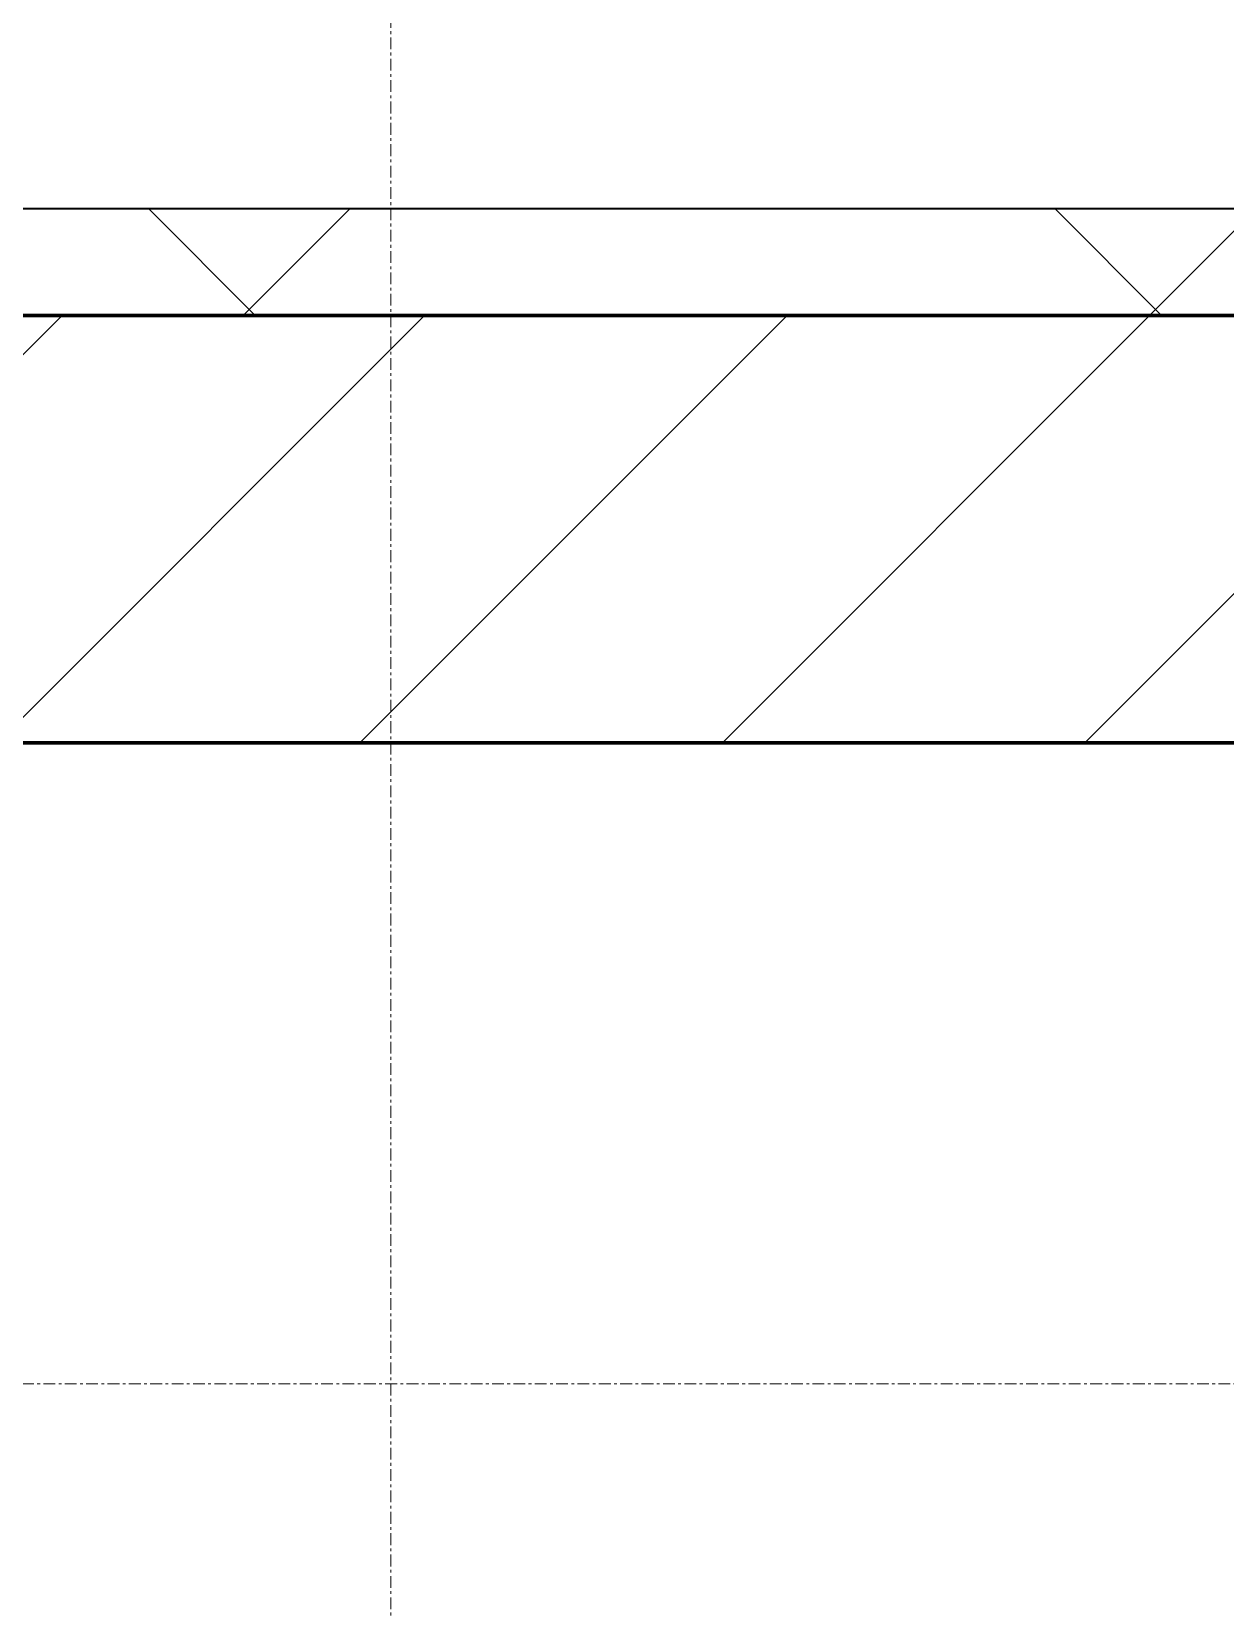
# Model space of a CAD drawing. Header units: millimetres. Extents: x -794334 to -714814, y -17806 to 22403.
# Drawn here: x -779051 to -778492, y -4426 to -3688 of the extents above; entities that cross this region are included whole.
import ezdxf
from ezdxf.xclip import XClip

# ---------------------------------------------------------------- set-up
doc = ezdxf.new("R2010")
doc.units = ezdxf.units.MM
doc.header["$XCLIPFRAME"] = 0
doc.linetypes.add('DPA_Grid _ Level 100', pattern=[10, 5.5, -1.6, 1.3, -1.6])
for name, color, linetype, lineweight in [('A-GLAZ-CURT', 2, 'Continuous', 9), ('A-WALL', 5, 'Continuous', 35), ('A-WALL-FNSH', 2, 'Continuous', 35), ('A-WALL-PATT', 1, 'Continuous', 35), ('S-GRID', 251, 'Continuous', 9), ('WALL-E', 2, 'Continuous', 35)]:
    doc.layers.add(name, color=color, linetype=linetype, lineweight=lineweight)
doc.layers.add('A11_ALU.SOLID SHEET', color=2, linetype='Continuous')

# ---------------------------------------------------------------- blocks, each defined once
blk = doc.blocks.new('*U804')
at = {"layer": 'S-GRID', "linetype": 'DPA_Grid _ Level 100'}
for p, q in [((0, -21385.46), (0, 16671.4)), ((57942.91, -7900), (-14128.88, -7900))]:
    blk.add_line(p, q, dxfattribs=at)
blk = doc.blocks.new('PPLS-PP19_Custom Tile Pattern - Custom Tile Pattern-V57-4252-01 ENLARGED CONCOURSE LEVEL - REFLECTED CEILING PLAN - SHEET 3')
at = {"layer": 'A-GLAZ-CURT'}
for p, q in [((-300, 0), (300, 0)), ((300, 0), (-300, 0)), ((-132.57, 0), (-126.08, 0)), ((195.99, 0), (206.79, 0)), ((206.79, 0), (195.99, 0)), ((207.24, 0), (213.31, 0)), ((213.31, 0), (207.24, 0)), ((230.06, 0), (300, 0)), ((-300, -50), (300, -50)), ((300, -50), (-300, -50))]:
    blk.add_line(p, q, dxfattribs=at)
at = {"layer": 'A-GLAZ-CURT', "flags": 128}
for points in [[(-125.17, 0), (-128.55, 0), (-134.16, 0), (-140.03, 0), (-145.5, 0), (-150.63, 0), (-155.53, 0), (-160.27, 0), (-164.95, 0), (-169.65, 0), (-174.47, 0)], [(-200.48, 0), (-194.02, 0), (-187.54, 0), (-181.38, 0), (-175.58, 0), (-170.25, 0), (-165.64, 0), (-162.01, 0), (-159.53, 0), (-157.46, 0), (-154.52, 0), (-149.42, 0), (-141.84, 0), (-132.81, 0)]]:
    blk.add_lwpolyline(points, dxfattribs=at)
at = {"layer": 'A-GLAZ-CURT'}
for points, knots in [([(-132.6, 0), (-133.35, 0), (-156.92, 0), (-202.69, 0), (-262.56, 0), (-294.48, 0), (-300, 0)], [-17201.989985, -17201.989985, -17201.989985, -17201.989985, -17136.203329, -15131.813646, -13729.592194, -13439.944408, -13439.944408, -13439.944408, -13439.944408]), ([(-137.88, 0), (-140.56, 0), (-147.66, 0), (-147.69, 0), (-158.72, 0), (-174.02, 0), (-185.59, 0), (-209.77, 0), (-232.01, 0), (-255.22, 0), (-262.59, 0), (-264.9, 0), (-265.4, 0)], [-3187.727384, -3187.727384, -3187.727384, -3187.727384, -2919.378265, -2477.344047, -2237.412286, -2029.680487, -1755.085331, -1400.429864, -858.079193, -543.655514, -208.940337, 0, 0, 0, 0]), ([(-223.63, 0), (-219.39, 0), (-206.17, 0), (-188.58, 0), (-169.02, 0), (-152.12, 0), (-136.84, 0), (-127.33, 0), (-124.19, 0), (-123.43, 0), (-123.28, 0)], [-5463.295695, -5463.295695, -5463.295695, -5463.295695, -5161.076232, -4739.070012, -4465.409639, -4149.119819, -3839.893365, -3647.167523, -3488.92562, -3439.852845, -3439.852845, -3439.852845, -3439.852845]), ([(-133.82, 0), (-135.51, 0), (-137.8, 0), (-149.31, 0), (-162.01, 0), (-177.91, 0), (-192.04, 0), (-199.47, 0), (-200.48, 0)], [-2731.647847, -2731.647847, -2731.647847, -2731.647847, -2418.507304, -2308.929706, -2113.765672, -1763.376603, -1422.553702, -1369.06542, -1369.06542, -1369.06542, -1369.06542]), ([(-200.47, 0), (-191.97, 0), (-161.45, 0), (-129.95, 0), (-110.8, 0), (-99.5, 0), (-91.46, 0)], [-3311.320272, -3311.320272, -3311.320272, -3311.320272, -2700.551212, -1002.059161, -460.363443, 0, 0, 0, 0]), ([(-200.04, 0), (-195.33, 0), (-184.82, 0), (-171.77, 0), (-158.7, 0), (-157.22, 0)], [-4608.762483, -4608.762483, -4608.762483, -4608.762483, -4349.945572, -4000.813434, -3840.635403, -3840.635403, -3840.635403, -3840.635403]), ([(-152.35, 0), (-151.03, 0), (-147.71, 0), (-143.57, 0), (-138.62, 0)], [-3494.978217, -3494.978217, -3494.978217, -3494.978217, -3371.022232, -3227.460399, -3227.460399, -3227.460399, -3227.460399]), ([(-118.78, 0), (-121.86, 0), (-126.28, 0), (-136.96, 0), (-147.46, 0), (-150.03, 0), (-150.57, 0)], [-5938.474035, -5938.474035, -5938.474035, -5938.474035, -5700.061948, -5508.838257, -5298.784692, -5196.16478, -5196.16478, -5196.16478, -5196.16478]), ([(-150.34, 0), (-150.07, 0), (-147.75, 0), (-143.62, 0), (-135.62, 0), (-132.67, 0)], [-4948.728362, -4948.728362, -4948.728362, -4948.728362, -4883.323924, -4440.880425, -4232.298737, -4232.298737, -4232.298737, -4232.298737]), ([(-65.85, 0), (-70.46, 0), (-83.95, 0), (-110.94, 0), (-130.52, 0), (-147.74, 0), (-149.07, 0)], [-7788.403577, -7788.403577, -7788.403577, -7788.403577, -7508.296369, -7004.680444, -6449.282163, -6277.220794, -6277.220794, -6277.220794, -6277.220794]), ([(-148.23, 0), (-146.94, 0), (-140.15, 0), (-137.34, 0), (-134.64, 0), (-132.84, 0)], [-6162.058746, -6162.058746, -6162.058746, -6162.058746, -6017.569127, -5560.701257, -5380.289633, -5380.289633, -5380.289633, -5380.289633]), ([(-132.6, 0), (-134.4, 0), (-140.66, 0), (-146.11, 0), (-146.95, 0)], [-840.486663, -840.486663, -840.486663, -840.486663, -741.901385, -489.130243, -489.130243, -489.130243, -489.130243]), ([(-146.69, 0), (-146.59, 0), (-145.49, 0), (-135.69, 0), (-128.29, 0), (-125.15, 0)], [-420.34245, -420.34245, -420.34245, -420.34245, -406.956646, -290.263673, 0, 0, 0, 0]), ([(-132.77, 0), (-133.29, 0), (-133.73, 0), (-134.09, 0), (-134.15, 0)], [-8359.457622, -8359.457622, -8359.457622, -8359.457622, -8266.114998, -8246.473386, -8246.473386, -8246.473386, -8246.473386]), ([(-120.13, 0), (-120.14, 0), (-120.24, 0), (-121.3, 0), (-129.25, 0), (-133.82, 0)], [-2933.992132, -2933.992132, -2933.992132, -2933.992132, -2920.575025, -2840.280255, -2731.647847, -2731.647847, -2731.647847, -2731.647847]), ([(-132.65, 0), (-131.9, 0), (-128.78, 0), (-117.33, 0), (-92.04, 0), (-76, 0), (-67.42, 0), (-64.68, 0)], [-7490.36615, -7490.36615, -7490.36615, -7490.36615, -7293.749979, -6839.55839, -6236.997189, -5713.340575, -5326.665743, -5326.665743, -5326.665743, -5326.665743]), ([(-86.16, 0), (-91.37, 0), (-104.13, 0), (-120.7, 0), (-130.68, 0), (-132.59, 0)], [-1681.3698, -1681.3698, -1681.3698, -1681.3698, -1374.161226, -945.742622, -840.6849, -840.6849, -840.6849, -840.6849]), ([(-72.93, 0), (-75.51, 0), (-90.89, 0), (-112.66, 0), (-132.08, 0)], [-19442.345229, -19442.345229, -19442.345229, -19442.345229, -18935.241197, -17217.297136, -17217.297136, -17217.297136, -17217.297136]), ([(-131.56, 0), (-129.34, 0), (-122.76, 0), (-107.3, 0), (-90.42, 0), (-75.26, 0), (-68.73, 0), (-65.89, 0), (-64.77, 0)], [-4206.419108, -4206.419108, -4206.419108, -4206.419108, -4054.690705, -3793.097032, -3402.597032, -3144.956779, -3050.982048, -2989.871568, -2989.871568, -2989.871568, -2989.871568]), ([(-113.43, 0), (-113.44, 0), (-113.96, 0), (-119.73, 0), (-125.43, 0), (-127.03, 0), (-127.41, 0)], [-328.499627, -328.499627, -328.499627, -328.499627, -282.672656, -98.539552, -24.539552, 0, 0, 0, 0]), ([(-126.5, 0), (-122.44, 0), (-108.71, 0), (-86.68, 0), (-63.44, 0), (-54.4, 0), (-48.53, 0), (-30.79, 0), (-18.03, 0), (8.61, 0), (15.02, 0), (22.91, 0), (31, 0), (39.04, 0), (51.19, 0), (58.74, 0), (61.34, 0), (61.45, 0)], [-5231.017328, -5231.017328, -5231.017328, -5231.017328, -4994.692869, -4542.524482, -4008.285538, -3689.699207, -3546.54457, -3315.260113, -2864.387349, -2439.246196, -2084.094819, -1956.422387, -1818.904206, -1645.594513, -1443.202566, -1228.752106, -1120.932285, -1120.932285, -1120.932285, -1120.932285]), ([(-125.15, 0), (-124.93, 0), (-121.96, 0), (-113.01, 0), (-98.9, 0), (-85.29, 0), (-71.67, 0), (-65.93, 0), (-65.07, 0)], [-3362.7396, -3362.7396, -3362.7396, -3362.7396, -3342.215224, -3074.362186, -2902.289527, -2605.247022, -2322.099534, -2241.8264, -2241.8264, -2241.8264, -2241.8264]), ([(-122.08, 0), (-122.01, 0), (-121.69, 0), (-121.2, 0), (-120.88, 0)], [-3136.336417, -3136.336417, -3136.336417, -3136.336417, -3110.304437, -3035.164275, -3035.164275, -3035.164275, -3035.164275]), ([(-64.88, 0), (-69.13, 0), (-82.59, 0), (-99.51, 0), (-114.02, 0), (-117.28, 0), (-118.78, 0)], [-989.745672, -989.745672, -989.745672, -989.745672, -740.068933, -229.489605, -116.330425, 0, 0, 0, 0]), ([(-117.74, 0), (-117.19, 0), (-114.78, 0), (-113.43, 0), (-113.43, 0)], [-821.249067, -821.249067, -821.249067, -821.249067, -394.672656, -330.879064, -330.879064, -330.879064, -330.879064]), ([(-36.62, 0), (-36.62, 0), (-40.35, 0), (-44.32, 0), (-58.97, 0), (-85.2, 0), (-107.61, 0), (-116.56, 0), (-117.56, 0)], [-4069.478503, -4069.478503, -4069.478503, -4069.478503, -3858.647035, -3538.256648, -2842.901703, -2193.204658, -1433.981041, -985.49888, -985.49888, -985.49888, -985.49888]), ([(-115.82, 0), (-114.96, 0), (-110.41, 0), (-96.78, 0), (-71.33, 0), (-42.53, 0), (-13.37, 0), (-0.52, 0), (3.24, 0)], [-5724.064692, -5724.064692, -5724.064692, -5724.064692, -5430.283136, -5103.229623, -4799.173296, -4065.652676, -3589.737505, -3315.017919, -3315.017919, -3315.017919, -3315.017919]), ([(-64.92, 0), (-67.43, 0), (-78.02, 0), (-94, 0), (-112.01, 0), (-114.94, 0), (-115.63, 0)], [-1339.674715, -1339.674715, -1339.674715, -1339.674715, -1208.454564, -789.402658, -501.969187, -243.577221, -243.577221, -243.577221, -243.577221]), ([(-91.46, 0), (-90.09, 0), (-84.7, 0), (-77.43, 0), (-72.73, 0), (-72.64, 0), (-72.64, 0)], [-19832.387487, -19832.387487, -19832.387487, -19832.387487, -19753.885894, -19541.04734, -19478.625389, -19471.062469, -19471.062469, -19471.062469, -19471.062469]), ([(-65.4, 0), (-66.52, 0), (-73.66, 0), (-80.63, 0), (-86.16, 0)], [-2101.71225, -2101.71225, -2101.71225, -2101.71225, -2007.031671, -1681.3698, -1681.3698, -1681.3698, -1681.3698]), ([(-65.46, 0), (-66.01, 0), (-72.7, 0), (-77.83, 0), (-82.66, 0), (-83.28, 0), (-83.28, 0)], [-2037.343317, -2037.343317, -2037.343317, -2037.343317, -2006.592567, -1646.621388, -1424.436217, -1393.971743, -1393.971743, -1393.971743, -1393.971743]), ([(-83.28, 0), (-83.28, 0), (-82.91, 0), (-76.14, 0), (-62.97, 0), (-48.14, 0), (-36.49, 0), (-33.57, 0), (-29.94, 0), (-28.57, 0)], [-1393.4169, -1393.4169, -1393.4169, -1393.4169, -1353.722004, -1274.333717, -1073.56893, -651.549973, -296.515819, -83.513472, 0, 0, 0, 0]), ([(-65.12, 0), (-65.64, 0), (-66.22, 0), (-66.37, 0), (-66.38, 0)], [-2621.83653, -2621.83653, -2621.83653, -2621.83653, -2542.574734, -2498.224237, -2498.224237, -2498.224237, -2498.224237]), ([(-29.03, 0), (-33.97, 0), (-43.74, 0), (-55.55, 0), (-62.75, 0), (-64.77, 0)], [-2680.714891, -2680.714891, -2680.714891, -2680.714891, -2413.671296, -2161.752162, -2050.277321, -2050.277321, -2050.277321, -2050.277321]), ([(-64.76, 0), (-62.4, 0), (-53.57, 0), (-34.42, 0), (-29.82, 0), (-29.19, 0)], [-2310.138431, -2310.138431, -2310.138431, -2310.138431, -1809.437387, -963.711516, -666.19313, -666.19313, -666.19313, -666.19313]), ([(9.32, 0), (9.08, 0), (7.65, 0), (2.57, 0), (-12.23, 0), (-25.64, 0), (-40, 0), (-53.86, 0), (-62.36, 0), (-64.73, 0)], [-2922.926651, -2922.926651, -2922.926651, -2922.926651, -2882.788014, -2720.818881, -2518.50168, -2125.455881, -1792.521578, -1466.981642, -1343.0871, -1343.0871, -1343.0871, -1343.0871]), ([(-36.33, 0), (-36.43, 0), (-37.27, 0), (-45.02, 0), (-46.13, 0), (-56.67, 0), (-63.59, 0), (-64.72, 0)], [-1855.773136, -1855.773136, -1855.773136, -1855.773136, -1810.870157, -1672.078046, -1405.135169, -1060.00838, -992.898109, -992.898109, -992.898109, -992.898109]), ([(-26.75, 0), (-27.82, 0), (-36.18, 0), (-49.19, 0), (-60.44, 0), (-64.71, 0)], [-8718.362214, -8718.362214, -8718.362214, -8718.362214, -8532.293389, -8073.216054, -7811.612456, -7811.612456, -7811.612456, -7811.612456]), ([(2.97, 0), (-1.79, 0), (-21, 0), (-45.2, 0), (-61.48, 0), (-64.15, 0)], [-3997.158779, -3997.158779, -3997.158779, -3997.158779, -3745.412743, -2981.410125, -2664.77252, -2664.77252, -2664.77252, -2664.77252]), ([(-64.15, 0), (-63.05, 0), (-61.35, 0), (-60.36, 0), (-59.97, 0)], [-5301.30432, -5301.30432, -5301.30432, -5301.30432, -5140.470607, -5006.787413, -5006.787413, -5006.787413, -5006.787413]), ([(-63.63, 0), (-61.49, 0), (-57.39, 0), (-54.49, 0), (-45.2, 0), (-40.79, 0), (-40.46, 0), (-40.44, 0)], [-2969.237017, -2969.237017, -2969.237017, -2969.237017, -2851.217951, -2734.127174, -2474.780881, -2410.990208, -2350.645972, -2350.645972, -2350.645972, -2350.645972]), ([(-58.83, 0), (-58.37, 0), (-57.29, 0), (-54.23, 0), (-46.33, 0), (-42.62, 0), (-41.76, 0)], [-4859.52896, -4859.52896, -4859.52896, -4859.52896, -4680.891996, -4469.85053, -4321.566175, -4270.495146, -4270.495146, -4270.495146, -4270.495146]), ([(-51.83, 0), (-51.83, 0), (-51.78, 0), (-47.4, 0), (-46.01, 0), (-40.22, 0), (-36.78, 0)], [-632.814994, -632.814994, -632.814994, -632.814994, -627.965721, -508.377888, -260.442412, 0, 0, 0, 0]), ([(70.96, 0), (70.71, 0), (65.32, 0), (53.52, 0), (37, 0), (24.07, 0), (12.82, 0), (-2.9, 0), (-20.62, 0), (-32.81, 0), (-44.85, 0), (-51.43, 0), (-51.79, 0)], [-2966.590051, -2966.590051, -2966.590051, -2966.590051, -2950.589685, -2634.532728, -2313.748533, -2106.613311, -1925.670641, -1617.263037, -1290.787923, -1039.307308, -819.71621, -644.910881, -644.910881, -644.910881, -644.910881]), ([(-41.76, 0), (-39.9, 0), (-37.72, 0), (-36.92, 0), (-36.77, 0)], [-4270.495146, -4270.495146, -4270.495146, -4270.495146, -4161.040818, -4106.245333, -4106.245333, -4106.245333, -4106.245333]), ([(-36.78, 0), (-32.43, 0), (-19.22, 0), (8.83, 0), (43.36, 0), (70.92, 0), (82.12, 0), (83.66, 0)], [-6191.144455, -6191.144455, -6191.144455, -6191.144455, -5862.463379, -5340.621928, -4573.028122, -4094.177415, -3869.465285, -3869.465285, -3869.465285, -3869.465285]), ([(-36.29, 0), (-36.29, 0), (-34.66, 0), (-28.88, 0), (-26.95, 0), (-26.54, 0)], [-9150.272121, -9150.272121, -9150.272121, -9150.272121, -9057.163041, -8919.836787, -8834.607043, -8834.607043, -8834.607043, -8834.607043]), ([(2.81, 0), (-4.74, 0), (-16.67, 0), (-34.76, 0), (-36.04, 0)], [-9880.810509, -9880.810509, -9880.810509, -9880.810509, -9424.652049, -9182.880979, -9182.880979, -9182.880979, -9182.880979]), ([(-33.34, 0), (-33.34, 0), (-32.93, 0), (-31.16, 0), (-30.52, 0)], [-2415.024266, -2415.024266, -2415.024266, -2415.024266, -2357.633367, -2323.618664, -2323.618664, -2323.618664, -2323.618664]), ([(3.15, 0), (2.41, 0), (-4.95, 0), (-17.84, 0), (-30.57, 0), (-31.82, 0), (-32, 0)], [-3370.541197, -3370.541197, -3370.541197, -3370.541197, -3333.063701, -2994.501669, -2698.150104, -2614.070998, -2614.070998, -2614.070998, -2614.070998]), ([(-30.76, 0), (-30.73, 0), (-29.99, 0), (-23.47, 0), (-15.75, 0), (-15.19, 0)], [-54176.191683, -54176.191683, -54176.191683, -54176.191683, -54157.274271, -53749.15266, -53717.791567, -53717.791567, -53717.791567, -53717.791567]), ([(-30.52, 0), (-27.11, 0), (-17.83, 0), (5.99, 0), (22.06, 0), (37.44, 0), (45.92, 0), (57.76, 0), (64.47, 0), (72.74, 0), (75.22, 0), (76.03, 0), (76.21, 0)], [-2323.618664, -2323.618664, -2323.618664, -2323.618664, -2142.497158, -1716.209403, -1206.526904, -1089.329421, -901.315459, -753.071572, -495.328968, -421.953223, -334.951786, -290.452333, -290.452333, -290.452333, -290.452333]), ([(-13, 0), (-14.35, 0), (-17.68, 0), (-25.97, 0), (-29.52, 0), (-30.21, 0)], [-55207.591944, -55207.591944, -55207.591944, -55207.591944, -54789.006179, -54461.685999, -54290.791712, -54290.791712, -54290.791712, -54290.791712]), ([(3.23, 0), (2.58, 0), (-2.77, 0), (-13.89, 0), (-24.92, 0), (-29.03, 0)], [-3343.042648, -3343.042648, -3343.042648, -3343.042648, -3285.499107, -2903.012179, -2680.714891, -2680.714891, -2680.714891, -2680.714891]), ([(-28.98, 0), (-28.66, 0), (-27.39, 0), (-24.45, 0), (-22.56, 0)], [-166.548282, -166.548282, -166.548282, -166.548282, -102.06493, 0, 0, 0, 0]), ([(-28.57, 0), (-26.93, 0), (-20.29, 0), (-11.45, 0), (2.08, 0), (13.15, 0), (21.24, 0), (24.62, 0), (24.72, 0), (24.72, 0)], [-5361.429781, -5361.429781, -5361.429781, -5361.429781, -5261.36855, -5050.479954, -4785.90057, -4596.498881, -4445.288762, -4384.376941, -4376.041937, -4376.041937, -4376.041937, -4376.041937]), ([(-22.56, 0), (-20.27, 0), (-17.03, 0), (-11.36, 0), (-7.66, 0), (-6.6, 0), (-6.44, 0)], [-56468.192263, -56468.192263, -56468.192263, -56468.192263, -56344.022017, -56303.229861, -56166.290093, -56124.392176, -56124.392176, -56124.392176, -56124.392176]), ([(-6.54, 0), (-6.73, 0), (-7.2, 0), (-7.6, 0), (-7.79, 0)], [-56009.792147, -56009.792147, -56009.792147, -56009.792147, -55949.290093, -55895.192118, -55895.192118, -55895.192118, -55895.192118]), ([(-2.63, 0), (-2.47, 0), (-1.54, 0), (1.1, 0), (3.07, 0)], [-226.825321, -226.825321, -226.825321, -226.825321, -220.269177, -211.690282, -211.690282, -211.690282, -211.690282]), ([(71.02, 0), (66.68, 0), (54.75, 0), (35.84, 0), (12, 0), (3.08, 0), (-1.67, 0), (-2.25, 0)], [-343.138492, -343.138492, -343.138492, -343.138492, -330.153101, -307.516438, -285.83788, -246.234814, -234.646884, -234.646884, -234.646884, -234.646884]), ([(3.14, 0), (3.91, 0), (16.38, 0), (42.82, 0), (88.72, 0), (120.63, 0), (138.28, 0), (138.53, 0)], [-432.21557, -432.21557, -432.21557, -432.21557, -429.606584, -390.253598, -346.313304, -291.370682, -290.5735, -290.5735, -290.5735, -290.5735]), ([(31.18, 0), (25.97, 0), (16.73, 0), (7.34, 0), (3.15, 0)], [-4496.803627, -4496.803627, -4496.803627, -4496.803627, -4222.080604, -4000.340387, -4000.340387, -4000.340387, -4000.340387]), ([(30.82, 0), (29.27, 0), (20.2, 0), (11.01, 0), (3.15, 0)], [-10462.034656, -10462.034656, -10462.034656, -10462.034656, -10363.088938, -9887.778807, -9887.778807, -9887.778807, -9887.778807]), ([(3.43, 0), (4.55, 0), (8, 0), (15.97, 0), (22.54, 0), (24.49, 0)], [-211.182196, -211.182196, -211.182196, -211.182196, -206.416616, -198.214427, -187.717507, -187.717507, -187.717507, -187.717507]), ([(70.61, 0), (66.16, 0), (55.8, 0), (39.61, 0), (25.57, 0), (11.62, 0), (4.21, 0)], [-4647.237329, -4647.237329, -4647.237329, -4647.237329, -4326.416877, -4098.545751, -3766.694881, -3388.610552, -3388.610552, -3388.610552, -3388.610552]), ([(8.33, 0), (8.19, 0), (7.49, 0), (5.88, 0), (4.3, 0)], [-3574.286521, -3574.286521, -3574.286521, -3574.286521, -3526.962355, -3375.715047, -3375.715047, -3375.715047, -3375.715047]), ([(4.31, 0), (4.35, 0), (7.22, 0), (9.64, 0), (10.14, 0), (10.18, 0)], [-3288.292483, -3288.292483, -3288.292483, -3288.292483, -3285.047089, -3066.359526, -3044.715262, -3044.715262, -3044.715262, -3044.715262]), ([(24.69, 0), (24.54, 0), (20.99, 0), (15.48, 0), (10.8, 0), (9.63, 0)], [-4368.572414, -4368.572414, -4368.572414, -4368.572414, -4306.476363, -4080.000647, -3772.857994, -3772.857994, -3772.857994, -3772.857994]), ([(18.16, 0), (19.15, 0), (24.25, 0), (25.66, 0), (26.12, 0)], [-5700.113719, -5700.113719, -5700.113719, -5700.113719, -5554.232259, -5302.431367, -5302.431367, -5302.431367, -5302.431367]), ([(114.39, 0), (114.2, 0), (112.08, 0), (105.42, 0), (92.38, 0), (85.59, 0), (74.4, 0), (62.26, 0), (51.85, 0), (43.81, 0), (29.53, 0), (20.67, 0), (18.85, 0), (18.16, 0)], [-8148.58938, -8148.58938, -8148.58938, -8148.58938, -8105.191388, -7723.759874, -7531.75727, -7135.649961, -6924.452779, -6738.82075, -6548.303034, -6314.283804, -6135.05769, -5972.647715, -5832.674503, -5832.674503, -5832.674503, -5832.674503]), ([(27.44, 0), (27.9, 0), (29.54, 0), (38.07, 0), (53.39, 0), (71.67, 0), (84.83, 0), (86.01, 0), (92.51, 0), (94.33, 0)], [-5037.309798, -5037.309798, -5037.309798, -5037.309798, -4887.603822, -4705.298446, -4353.683244, -3960.84581, -3759.045785, -3336.541051, -2783.776468, -2783.776468, -2783.776468, -2783.776468]), ([(27.89, 0), (29.09, 0), (33.4, 0), (48.37, 0), (71.92, 0), (100.57, 0), (116.36, 0), (128.63, 0), (128.95, 0)], [-147.777612, -147.777612, -147.777612, -147.777612, -135.792042, -118.513713, -97.899267, -63.759246, -39.050993, -35.895543, -35.895543, -35.895543, -35.895543]), ([(53.18, 0), (53.06, 0), (52.22, 0), (44.99, 0), (36.46, 0), (30.82, 0)], [-622.740158, -622.740158, -622.740158, -622.740158, -566.066452, -360.610861, 0, 0, 0, 0]), ([(136.44, 0), (121.66, 0), (86.93, 0), (51.16, 0), (31.18, 0)], [-106.750556, -106.750556, -106.750556, -106.750556, -59.610984, 0, 0, 0, 0]), ([(70.09, 0), (69.74, 0), (64.8, 0), (57.82, 0), (46.51, 0), (41.18, 0), (36.02, 0), (35.54, 0), (35.54, 0)], [-358.877847, -358.877847, -358.877847, -358.877847, -357.622665, -341.267687, -334.000314, -326.15566, -319.318397, -317.489778, -317.489778, -317.489778, -317.489778]), ([(36.29, 0), (37.77, 0), (48.82, 0), (64.79, 0), (95.91, 0), (124.45, 0), (132.42, 0), (134.6, 0)], [-314.598523, -314.598523, -314.598523, -314.598523, -305.899624, -287.17622, -249.500363, -194.761443, -152.241002, -152.241002, -152.241002, -152.241002]), ([(61.47, 0), (61.47, 0), (61.21, 0), (54.61, 0), (53.71, 0), (53.56, 0)], [-1113.311073, -1113.311073, -1113.311073, -1113.311073, -1096.402191, -891.204116, -747.28819, -747.28819, -747.28819, -747.28819]), ([(168.37, 0), (167.68, 0), (162.47, 0), (147.02, 0), (110.28, 0), (82.77, 0), (71.03, 0)], [-543.375029, -543.375029, -543.375029, -543.375029, -530.793311, -458.593899, -401.860199, -359.987997, -359.987997, -359.987997, -359.987997]), ([(76.22, 0), (75.58, 0), (73.75, 0), (71.35, 0), (71.08, 0)], [-193.634889, -193.634889, -193.634889, -193.634889, -31.537676, -11.457318, -11.457318, -11.457318, -11.457318]), ([(103.09, 0), (101.08, 0), (90.87, 0), (80.41, 0), (72.04, 0)], [-375.435014, -375.435014, -375.435014, -375.435014, -369.147452, -344.148763, -344.148763, -344.148763, -344.148763]), ([(94.4, 0), (94.4, 0), (94.64, 0), (99.11, 0), (108.97, 0), (120.79, 0), (139.94, 0), (163.31, 0), (185.23, 0), (193.62, 0), (194.69, 0), (194.79, 0)], [-2348.345796, -2348.345796, -2348.345796, -2348.345796, -2310.419338, -2233.599744, -2052.234781, -1843.028543, -1530.39897, -1095.004608, -529.74427, -295.064701, -265.121568, -265.121568, -265.121568, -265.121568]), ([(129.02, 0), (129.02, 0), (124.41, 0), (122.35, 0), (114.96, 0), (108.04, 0), (103.09, 0)], [-35.386604, -35.386604, -35.386604, -35.386604, -31.430235, -22.807238, -15.488593, 0, 0, 0, 0]), ([(157.9, 0), (156.77, 0), (151.67, 0), (143.29, 0), (134.04, 0), (126.24, 0), (118.6, 0), (114.23, 0), (111.98, 0), (105.66, 0), (105.23, 0), (105.23, 0)], [-10292.955006, -10292.955006, -10292.955006, -10292.955006, -10098.273015, -9847.788484, -9677.714971, -9567.007022, -9453.21225, -9220.200448, -9012.77275, -8966.157302, -8929.495943, -8929.495943, -8929.495943, -8929.495943]), ([(105.26, 0), (105.52, 0), (111.01, 0), (112.65, 0), (113.59, 0)], [-8920.561005, -8920.561005, -8920.561005, -8920.561005, -8814.835624, -8577.462505, -8577.462505, -8577.462505, -8577.462505]), ([(128.58, 0), (128.8, 0), (130.16, 0), (139.26, 0), (152.67, 0), (161.24, 0), (162.19, 0), (162.75, 0)], [-633.326174, -633.326174, -633.326174, -633.326174, -627.736123, -618.981161, -602.094757, -592.980799, -581.414464, -581.414464, -581.414464, -581.414464]), ([(137.1, 0), (136, 0), (133.64, 0), (129.87, 0), (129.11, 0)], [-670.405967, -670.405967, -670.405967, -670.405967, -651.020627, -640.742133, -640.742133, -640.742133, -640.742133]), ([(193.8, 0), (193.33, 0), (190.11, 0), (183.13, 0), (171, 0), (161.95, 0), (161.28, 0), (158.35, 0), (157.85, 0), (157.77, 0)], [-11665.349007, -11665.349007, -11665.349007, -11665.349007, -11565.880756, -11105.624034, -10839.086983, -10768.332124, -10666.779182, -10580.760289, -10550.278881, -10550.278881, -10550.278881, -10550.278881]), ([(300, 0), (286.53, 0), (254.22, 0), (207.11, 0), (177.41, 0), (159.34, 0), (158.33, 0), (158.3, 0)], [-285.253232, -285.253232, -285.253232, -285.253232, -244.693688, -187.987675, -143.776725, -129.632772, -123.352749, -123.352749, -123.352749, -123.352749]), ([(159.07, 0), (159.13, 0), (160.84, 0), (165.21, 0), (174.15, 0), (185.98, 0), (200.71, 0), (206.39, 0), (206.78, 0)], [-115.643202, -115.643202, -115.643202, -115.643202, -114.681583, -87.660824, -65.295536, -41.623857, -24.459831, -23.177578, -23.177578, -23.177578, -23.177578]), ([(162.75, 0), (165.4, 0), (170.91, 0), (172.61, 0), (172.61, 0)], [-111.264224, -111.264224, -111.264224, -111.264224, -56.742688, -19.085662, -19.085662, -19.085662, -19.085662]), ([(247.1, 0), (246.76, 0), (245.04, 0), (238.34, 0), (226.56, 0), (221.1, 0), (200.27, 0), (182.99, 0), (174.27, 0), (169.67, 0), (168.99, 0)], [-9649.085549, -9649.085549, -9649.085549, -9649.085549, -9581.591397, -9406.094246, -9221.510254, -9016.44624, -8717.832359, -8253.978395, -8152.463617, -8069.855175, -8069.855175, -8069.855175, -8069.855175]), ([(206.81, 0), (206.07, 0), (200.96, 0), (187.54, 0), (175.3, 0), (169.49, 0)], [-188.310042, -188.310042, -188.310042, -188.310042, -184.406837, -162.427601, -142.916156, -142.916156, -142.916156, -142.916156]), ([(171.51, 0), (176.48, 0), (193.23, 0), (201.73, 0), (208.81, 0), (213.9, 0), (241.96, 0), (266.73, 0), (281.71, 0), (291.71, 0), (296.52, 0), (297.86, 0), (298.09, 0)], [-7971.819559, -7971.819559, -7971.819559, -7971.819559, -7784.112253, -7606.717214, -7289.299508, -7042.621073, -6582.165592, -6068.460911, -5766.029927, -5566.724884, -5280.360606, -5199.253518, -5199.253518, -5199.253518, -5199.253518]), ([(172.07, 0), (177.66, 0), (187.87, 0), (200.41, 0), (205.01, 0), (206.73, 0)], [-255.364076, -255.364076, -255.364076, -255.364076, -237.955587, -223.92608, -217.881436, -217.881436, -217.881436, -217.881436]), ([(206.77, 0), (207.33, 0), (210.08, 0), (213.96, 0), (215.11, 0)], [-217.832704, -217.832704, -217.832704, -217.832704, -215.862851, -208.75215, -208.75215, -208.75215, -208.75215]), ([(215.22, 0), (214.62, 0), (211.67, 0), (209.24, 0), (207.63, 0)], [-203.825446, -203.825446, -203.825446, -203.825446, -198.527383, -189.769456, -189.769456, -189.769456, -189.769456]), ([(300, 0), (288.22, 0), (262, 0), (230.43, 0), (219.94, 0), (219.02, 0)], [-12528.858583, -12528.858583, -12528.858583, -12528.858583, -11905.454923, -11162.864862, -10856.732305, -10856.732305, -10856.732305, -10856.732305]), ([(219.9, 0), (220.86, 0), (227.84, 0), (242.06, 0), (246.54, 0), (246.96, 0)], [-10670.940496, -10670.940496, -10670.940496, -10670.940496, -10511.382485, -9925.173265, -9834.877357, -9834.877357, -9834.877357, -9834.877357]), ([(284.76, 0), (284.76, 0), (285.09, 0), (287.47, 0), (293.59, 0), (297.76, 0), (300, 0)], [-4110.630118, -4110.630118, -4110.630118, -4110.630118, -4053.389046, -3959.664717, -3862.421465, -3746.95702, -3746.95702, -3746.95702, -3746.95702]), ([(297.38, 0), (295.84, 0), (291.62, 0), (285.38, 0), (284.87, 0)], [-4803.172655, -4803.172655, -4803.172655, -4803.172655, -4358.271401, -4143.037883, -4143.037883, -4143.037883, -4143.037883])]:
    blk.add_open_spline(points, degree=3, knots=knots, dxfattribs=at)
for points in [[(-134.15, 0), (-133.81, 0), (-133.39, 0), (-132.86, 0)], [(-127.41, 0), (-129.67, 0), (-131.13, 0), (-132.14, 0)], [(-131.75, 0), (-130.33, 0), (-128.49, 0), (-126.5, 0)], [(-66.39, 0), (-66.39, 0), (-65.79, 0), (-65.06, 0)], [(-39.84, 0), (-39.08, 0), (-38.11, 0), (-37.36, 0)], [(-15.19, 0), (-13.28, 0), (-5.66, 0), (2.7, 0)], [(24.49, 0), (25.23, 0), (25.72, 0), (26.04, 0)], [(76.63, 0), (75.02, 0), (73.08, 0), (71.03, 0)], [(80.35, 0), (79.57, 0), (78.27, 0), (76.63, 0)], [(84.06, 0), (83.48, 0), (82.41, 0), (81.72, 0)], [(168.74, 0), (168.74, 0), (169.81, 0), (171.51, 0)], [(195.11, 0), (194.91, 0), (194.44, 0), (193.8, 0)], [(206.82, 0), (213.88, 0), (220, 0), (230.06, 0)]]:
    blk.add_open_spline(points, degree=3, dxfattribs=at)
blk = doc.blocks.new('PPLS-PP19_Custom Tile Pattern - Custom Tile Pattern-V58-4252-01 ENLARGED CONCOURSE LEVEL - REFLECTED CEILING PLAN - SHEET 3')
at = {"layer": 'A-GLAZ-CURT'}
for p, q in [((-300, 0), (300, 0)), ((300, 0), (-300, 0)), ((-293.07, 0), (-275.75, 0)), ((-275.75, 0), (-293.07, 0)), ((-222.32, 0), (-205, 0)), ((-205, 0), (-222.32, 0)), ((-300, -50), (300, -50)), ((300, -50), (-300, -50))]:
    blk.add_line(p, q, dxfattribs=at)
at = {"layer": 'A-GLAZ-CURT', "flags": 128}
for points in [[(-300, 0), (-291.56, 0), (-283.3, 0), (-275.2, 0), (-267.26, 0), (-259.45, 0), (-251.77, 0), (-244.2, 0), (-236.74, 0), (-229.36, 0), (-222.06, 0), (-214.83, 0), (-207.71, 0)], [(-190.44, 0), (-196.37, 0), (-202.58, 0), (-209.04, 0), (-215.73, 0), (-222.63, 0), (-229.72, 0), (-236.97, 0), (-244.39, 0), (-251.96, 0), (-259.67, 0), (-267.51, 0), (-275.48, 0), (-283.55, 0), (-291.73, 0), (-300, 0)]]:
    blk.add_lwpolyline(points, dxfattribs=at)
at = {"layer": 'A-GLAZ-CURT'}
for points, knots in [([(-300, 0), (-284.65, 0), (-236.57, 0), (-174.61, 0), (-129.95, 0), (-110.8, 0), (-99.5, 0), (-91.46, 0)], [-5323.127839, -5323.127839, -5323.127839, -5323.127839, -4502.809032, -2700.551212, -1002.059161, -460.363443, 0, 0, 0, 0]), ([(-257.94, 0), (-266.19, 0), (-279.86, 0), (-294.48, 0), (-300, 0)], [-14214.785993, -14214.785993, -14214.785993, -14214.785993, -13729.592194, -13439.944408, -13439.944408, -13439.944408, -13439.944408]), ([(-258.37, 0), (-260.25, 0), (-263.21, 0), (-264.9, 0), (-265.4, 0)], [-398.465923, -398.465923, -398.465923, -398.465923, -208.940337, 0, 0, 0, 0]), ([(-137.88, 0), (-140.56, 0), (-147.66, 0), (-147.69, 0), (-158.72, 0), (-174.02, 0), (-185.59, 0), (-209.77, 0), (-232.01, 0), (-251.03, 0), (-256.32, 0), (-257.59, 0)], [-3187.727384, -3187.727384, -3187.727384, -3187.727384, -2919.378265, -2477.344047, -2237.412286, -2029.680487, -1755.085331, -1400.429864, -858.079193, -543.655514, -424.07996, -424.07996, -424.07996, -424.07996]), ([(-122.46, 0), (-126.46, 0), (-152.89, 0), (-196.17, 0), (-242.06, 0), (-257.47, 0)], [-17507.862731, -17507.862731, -17507.862731, -17507.862731, -17136.203329, -15131.813646, -14224.121228, -14224.121228, -14224.121228, -14224.121228]), ([(-257.3, 0), (-256.97, 0), (-253.55, 0), (-241.25, 0), (-225.99, 0), (-213.1, 0), (-201.49, 0), (-194.17, 0), (-189.86, 0)], [-5684.140396, -5684.140396, -5684.140396, -5684.140396, -5657.471696, -5413.335975, -5017.494783, -4832.723979, -4666.091899, -4416.730713, -4416.730713, -4416.730713, -4416.730713]), ([(-133.82, 0), (-135.51, 0), (-137.8, 0), (-149.31, 0), (-162.01, 0), (-177.91, 0), (-199.46, 0), (-216.65, 0), (-231.26, 0), (-233.46, 0), (-234, 0)], [-2731.647847, -2731.647847, -2731.647847, -2731.647847, -2418.507304, -2308.929706, -2113.765672, -1763.376603, -1422.553702, -978.033455, -846.069444, -682.911962, -682.911962, -682.911962, -682.911962]), ([(-233.49, 0), (-233.44, 0), (-232.38, 0), (-230.74, 0), (-225.3, 0), (-223.63, 0)], [-455.274641, -455.274641, -455.274641, -455.274641, -440.605512, -119.536984, 0, 0, 0, 0]), ([(-223.63, 0), (-219.39, 0), (-206.17, 0), (-188.58, 0), (-169.02, 0), (-152.12, 0), (-136.84, 0), (-127.33, 0), (-124.19, 0), (-123.43, 0), (-123.28, 0)], [-5463.295695, -5463.295695, -5463.295695, -5463.295695, -5161.076232, -4739.070012, -4465.409639, -4149.119819, -3839.893365, -3647.167523, -3488.92562, -3439.852845, -3439.852845, -3439.852845, -3439.852845])]:
    blk.add_open_spline(points, degree=3, knots=knots, dxfattribs=at)
blk = doc.blocks.new('*U1029')
at = {"layer": 'A-GLAZ-CURT'}
for name, p in [('PPLS-PP19_Custom Tile Pattern - Custom Tile Pattern-V57-4252-01 ENLARGED CONCOURSE LEVEL - REFLECTED CEILING PLAN - SHEET 3', (2.37, -7350)), ('PPLS-PP19_Custom Tile Pattern - Custom Tile Pattern-V58-4252-01 ENLARGED CONCOURSE LEVEL - REFLECTED CEILING PLAN - SHEET 3', (602.37, -7350))]:
    blk.add_blockref(name, p, dxfattribs=at)
blk = doc.blocks.new('*U1630')
blk.add_lwpolyline([(22690, -750), (19166.45, -750), (19116.45, -700), (18966.44, -550), (-101025.39, -550), (-101025.39, -6704.96), (-96300, -6704.96), (-96300, -7350), (-94497.63, -7350), (17250, -7350), (17250, -6849.96), (18300, -6849.96), (22690, -6849.96)], close=True)

msp = doc.modelspace()

# ---------------------------------------------------------------- block references
at = {"layer": 'A11_ALU.SOLID SHEET'}
ref = msp.add_blockref('*U1630', (-744681.24, 3579.02), dxfattribs=at)
XClip(ref).set_block_clipping_path([(-45802.4668593339, -9620.0029952967), (23702.8690583039, 10334.9999958097)])

# ---------------------------------------------------------------- next in the draw order: hatches: boundary and pattern name
at = {"layer": 'A-WALL-PATT', "lineweight": 9}
h = msp.add_hatch(dxfattribs=at)
h.set_pattern_fill('FP_5', color=256, style=0, pattern_type=2)
h.set_pattern_definition([(45, (0, 0), (-212.13203, 212.13203), []), (135, (0, 0), (-212.13203, -212.13203), [])])
h.paths.add_polyline_path([(-727630.24, -3820.98), (-727382.37, -3820.98), (-727382.37, -3770.98), (-790483.7, -3770.98), (-790483.7, -3820.98), (-727766, -3820.98)])
h = msp.add_hatch(dxfattribs=at)
h.set_pattern_fill('FP_2', color=256, style=0, pattern_type=2)
h.set_pattern_definition([(45, (0, 0), (-84.852814, 84.852814), [])])
h.paths.add_polyline_path([(-727382.37, -4020.98), (-727382.37, -3820.98), (-790483.7, -3820.98), (-790483.7, -4020.98), (-727494.49, -4020.98)])

# ---------------------------------------------------------------- next in the draw order: linework, layer by layer
at = {"layer": 'A-WALL', "color": 7, "lineweight": 70}
for p, q in [((-780380, -3820.98), (-777980, -3820.98)), ((-777980, -3820.98), (-780380, -3820.98)), ((-777980, -4020.98), (-780380, -4020.98))]:
    msp.add_line(p, q, dxfattribs=at)
at = {"layer": 'A-WALL-FNSH', "color": 250}
msp.add_line((-780380, -3770.98), (-777980, -3770.98), dxfattribs=at)
at = {"layer": 'WALL-E'}
for p, q in [((-727382.37, -4020.98), (-790483.7, -4020.98)), ((-790483.7, -4020.98), (-727382.37, -4020.98))]:
    msp.add_line(p, q, dxfattribs=at)

# ---------------------------------------------------------------- next in the draw order: block references
for name in ['*U804', '*U1029']:
    msp.add_blockref(name, (-778882.37, 3579.02))

doc.saveas('drawing.dxf')
